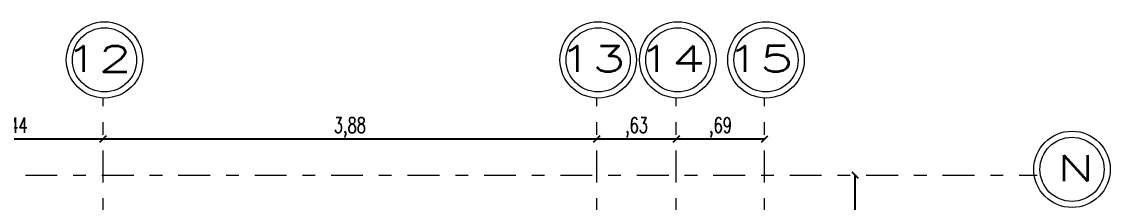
# Model space of a CAD drawing. Header units: metres. Extents: x -50 to 76, y -61 to 14.
# Drawn here: x -32.04 to -23.5, y 6.41 to 7.83 of the extents above; entities that cross this region are included whole.
import ezdxf

# ---------------------------------------------------------------- set-up
doc = ezdxf.new("R2010")
doc.units = ezdxf.units.M
doc.header["$MEASUREMENT"] = 0
doc.linetypes.add('CENTERX2', pattern=[4, 2.5, -0.5, 0.5, -0.5])
doc.linetypes.add('DASHDOT2', pattern=[0.5, 0.25, -0.125, 0, -0.125])
for name, color, linetype, lineweight in [('_TXT1', 7, 'Continuous', 0), ('achurados', 251, 'Continuous', 0), ('COTAS', 251, 'Continuous', 35), ('EJES', 251, 'CENTERX2', 0), ('F-PLANO 3', 81, 'Continuous', 20)]:
    doc.layers.add(name, color=color, linetype=linetype, lineweight=lineweight)
doc.styles.add('ROMANS', font='romans', dxfattribs={"width": 0.7})
doc.dimstyles.new('Copy of ISO-25', dxfattribs={"dimtxt": 0.12, "dimasz": 0.05, "dimexe": 1.25, "dimexo": 0.625, "dimgap": 0.018, "dimtad": 1, "dimzin": 4, "dimtxsty": 'ROMANS', "dimblk": 'OBLIQUE', "dimcen": 2.5, "dimse1": 1, "dimse2": 1, "dimclrd": 251, "dimclrt": 14, "dimadec": 0, "dimazin": 0, "dimtfac": 1, "dimtix": 1, "dimtmove": 0, "dimatfit": 3, "dimldrblk": 'OBLIQUE', "dimfxl": 1, "dimtfill": 1, "dimarcsym": 0})

# ---------------------------------------------------------------- blocks, each defined once
blk = doc.blocks.new('_Oblique')
at = {"color": 0, "linetype": 'ByBlock', "lineweight": -2}
blk.add_line((-0.5, -0.5), (0.5, 0.5), dxfattribs=at)
blk = doc.blocks.new('*D319')
at = {"layer": 'COTAS', "color": 251, "lineweight": -2, "transparency": 16777216}
blk.add_line((-32.8414, 6.9115), (-31.4064, 6.9115), dxfattribs=at)
at = {"layer": 'Defpoints', "color": 0, "transparency": 16777216}
for p in [(-31.4064, 6.9115), (-32.8414, 6.625), (-31.4064, 6.625)]:
    blk.add_point(p, dxfattribs=at)
at = {"layer": 'COTAS', "color": 251, "lineweight": -2, "transparency": 16777216, "xscale": 0.05, "yscale": 0.05, "zscale": 0.05, "rotation": 180}
blk.add_blockref('_Oblique', (-32.8414, 6.9115), dxfattribs=at)
at = {"layer": 'COTAS', "color": 251, "lineweight": -2, "transparency": 16777216, "xscale": 0.05, "yscale": 0.05, "zscale": 0.05}
blk.add_blockref('_Oblique', (-31.4064, 6.9115), dxfattribs=at)
at = {"layer": 'COTAS', "color": 14, "transparency": 16777216, "insert": (-32.1239, 7.001), "char_height": 0.12, "attachment_point": 5, "style": 'ROMANS', "bg_fill": 3, "box_fill_scale": 1.25, "bg_fill_color": 256, "bg_fill_true_color": 13158600, "bg_fill_transparency": 0}
blk.add_mtext('1,44', dxfattribs=at)
blk = doc.blocks.new('*D320')
at = {"layer": 'COTAS', "color": 251, "lineweight": -2, "transparency": 16777216}
blk.add_line((-31.4064, 6.9115), (-27.5314, 6.9115), dxfattribs=at)
at = {"layer": 'Defpoints', "color": 0, "transparency": 16777216}
for p in [(-27.5314, 6.9115), (-31.4064, 6.625), (-27.5314, 6.625)]:
    blk.add_point(p, dxfattribs=at)
at = {"layer": 'COTAS', "color": 251, "lineweight": -2, "transparency": 16777216, "xscale": 0.05, "yscale": 0.05, "zscale": 0.05, "rotation": 180}
blk.add_blockref('_Oblique', (-31.4064, 6.9115), dxfattribs=at)
at = {"layer": 'COTAS', "color": 251, "lineweight": -2, "transparency": 16777216, "xscale": 0.05, "yscale": 0.05, "zscale": 0.05}
blk.add_blockref('_Oblique', (-27.5314, 6.9115), dxfattribs=at)
at = {"layer": 'COTAS', "color": 14, "transparency": 16777216, "insert": (-29.4689, 7.001), "char_height": 0.12, "attachment_point": 5, "style": 'ROMANS', "bg_fill": 3, "box_fill_scale": 1.25, "bg_fill_color": 256, "bg_fill_true_color": 13158600, "bg_fill_transparency": 0}
blk.add_mtext('3,88', dxfattribs=at)
blk = doc.blocks.new('*D321')
at = {"layer": 'COTAS', "color": 251, "lineweight": -2, "transparency": 16777216}
blk.add_line((-27.5314, 6.9115), (-26.9064, 6.9115), dxfattribs=at)
at = {"layer": 'Defpoints', "color": 0, "transparency": 16777216}
for p in [(-26.9064, 6.9115), (-27.5314, 6.625), (-26.9064, 6.625)]:
    blk.add_point(p, dxfattribs=at)
at = {"layer": 'COTAS', "color": 251, "lineweight": -2, "transparency": 16777216, "xscale": 0.05, "yscale": 0.05, "zscale": 0.05, "rotation": 180}
blk.add_blockref('_Oblique', (-27.5314, 6.9115), dxfattribs=at)
at = {"layer": 'COTAS', "color": 251, "lineweight": -2, "transparency": 16777216, "xscale": 0.05, "yscale": 0.05, "zscale": 0.05}
blk.add_blockref('_Oblique', (-26.9064, 6.9115), dxfattribs=at)
at = {"layer": 'COTAS', "color": 14, "transparency": 16777216, "insert": (-27.2189, 7.001), "char_height": 0.12, "attachment_point": 5, "style": 'ROMANS', "bg_fill": 3, "box_fill_scale": 1.25, "bg_fill_color": 256, "bg_fill_true_color": 13158600, "bg_fill_transparency": 0}
blk.add_mtext(',63', dxfattribs=at)
blk = doc.blocks.new('*D322')
at = {"layer": 'COTAS', "color": 251, "lineweight": -2, "transparency": 16777216}
blk.add_line((-26.9064, 6.9115), (-26.2139, 6.9115), dxfattribs=at)
at = {"layer": 'Defpoints', "color": 0, "transparency": 16777216}
for p in [(-26.2139, 6.9115), (-26.9064, 6.625), (-26.2139, 6.625)]:
    blk.add_point(p, dxfattribs=at)
at = {"layer": 'COTAS', "color": 251, "lineweight": -2, "transparency": 16777216, "xscale": 0.05, "yscale": 0.05, "zscale": 0.05, "rotation": 180}
blk.add_blockref('_Oblique', (-26.9064, 6.9115), dxfattribs=at)
at = {"layer": 'COTAS', "color": 251, "lineweight": -2, "transparency": 16777216, "xscale": 0.05, "yscale": 0.05, "zscale": 0.05}
blk.add_blockref('_Oblique', (-26.2139, 6.9115), dxfattribs=at)
at = {"layer": 'COTAS', "color": 14, "transparency": 16777216, "insert": (-26.5602, 7.001), "char_height": 0.12, "attachment_point": 5, "style": 'ROMANS', "bg_fill": 3, "box_fill_scale": 1.25, "bg_fill_color": 256, "bg_fill_true_color": 13158600, "bg_fill_transparency": 0}
blk.add_mtext(',69', dxfattribs=at)
blk = doc.blocks.new('*D335')
at = {"layer": 'COTAS', "color": 251, "lineweight": -2, "transparency": 16777216}
blk.add_line((-25.5023, 5.825), (-25.5023, 6.625), dxfattribs=at)
at = {"layer": 'Defpoints', "color": 0, "transparency": 16777216}
for p in [(-25.5023, 6.625), (-25.5023, 6.625), (-25.5023, 5.825)]:
    blk.add_point(p, dxfattribs=at)
at = {"layer": 'COTAS', "color": 251, "lineweight": -2, "transparency": 16777216, "xscale": 0.05, "yscale": 0.05, "zscale": 0.05}
for p, rotation in [((-25.5023, 6.625), 90), ((-25.5023, 5.825), 270)]:
    blk.add_blockref('_Oblique', p, dxfattribs=dict(at, rotation=rotation))
at = {"layer": 'COTAS', "color": 14, "transparency": 16777216, "insert": (-25.5917, 6.225), "char_height": 0.12, "attachment_point": 5, "rotation": 90, "style": 'ROMANS', "bg_fill": 3, "box_fill_scale": 1.25, "bg_fill_color": 256, "bg_fill_true_color": 13158600, "bg_fill_transparency": 0}
blk.add_mtext(',80', dxfattribs=at)

msp = doc.modelspace()

# ---------------------------------------------------------------- linework, layer by layer
at = {"layer": 'achurados', "color": 251, "linetype": 'ByBlock'}
for centre in [(-31.3949, 7.5328), (-27.5199, 7.5328), (-26.8949, 7.5328), (-26.2024, 7.5328), (-23.8003, 6.6719)]:
    msp.add_circle(centre, 0.3, dxfattribs=at)
at = {"layer": 'EJES', "linetype": 'DASHDOT2'}
for p, q in [((-31.4064, -10.2308), (-31.4064, 7.233)), ((-31.4064, -10.2308), (-31.4064, 7.233)), ((-27.5314, -10.2308), (-27.5314, 7.233)), ((-27.5314, -10.2308), (-27.5314, 7.233)), ((-26.9064, -10.2308), (-26.9064, 7.233)), ((-26.2139, -10.2308), (-26.2139, 7.233)), ((-47.6161, 6.625), (-24.0746, 6.625))]:
    msp.add_line(p, q, dxfattribs=at)
at = {"layer": 'F-PLANO 3', "color": 1, "linetype": 'ByBlock'}
for centre in [(-31.3949, 7.5328), (-27.5199, 7.5328), (-26.8949, 7.5328), (-26.2024, 7.5328), (-23.8003, 6.6719)]:
    msp.add_circle(centre, 0.252, dxfattribs=at)

# ---------------------------------------------------------------- texts
at = {"layer": '_TXT1', "style": 'ROMANS', "width": 1.5}
for s, height, p in [('12', 0.20423, (-31.7052, 7.4392)), ('13', 0.20423, (-27.8302, 7.4392)), ('14', 0.20423, (-27.2052, 7.4392)), ('15', 0.20423, (-26.5127, 7.4392)), ('N', 0.2042, (-23.9163, 6.5783))]:
    msp.add_text(s, height=height, dxfattribs=at).set_placement(p)

# ---------------------------------------------------------------- next in the draw order: dimensions: what is measured, and where the dimension line sits
at = {"layer": 'COTAS'}
dim = msp.add_linear_dim(base=(-31.4064491708, 6.9115395576), p1=(-32.8414491708, 6.625), p2=(-31.4064491708, 6.625), dimstyle='Copy of ISO-25', override={"dimtmove": 1}, dxfattribs=at)
dim.commit()
dim.dimension.update_dxf_attribs({"geometry": '*D319', "text_midpoint": (-32.1239491708, 7.000968129)})
dim = msp.add_linear_dim(base=(-25.5023, 6.625), p1=(-25.5023, 5.825), p2=(-25.5023, 6.625), angle=90, dimstyle='Copy of ISO-25', override={"dimtmove": 1}, dxfattribs=at)
dim.commit()
dim.dimension.update_dxf_attribs({"geometry": '*D335', "text_midpoint": (-25.5917, 6.225)})

# ---------------------------------------------------------------- next in the draw order: dimensions: what is measured, and where the dimension line sits
dim = msp.add_linear_dim(base=(-27.5314491708, 6.9115395576), p1=(-31.4064491708, 6.625), p2=(-27.5314491708, 6.625), dimstyle='Copy of ISO-25', dxfattribs=at)
dim.commit()
dim.dimension.update_dxf_attribs({"geometry": '*D320', "text_midpoint": (-29.4689491708, 7.000968129)})

# ---------------------------------------------------------------- next in the draw order: dimensions: what is measured, and where the dimension line sits
dim = msp.add_linear_dim(base=(-26.9064491708, 6.9115395576), p1=(-27.5314491708, 6.625), p2=(-26.9064491708, 6.625), dimstyle='Copy of ISO-25', override={"dimtmove": 1}, dxfattribs=at)
dim.commit()
dim.dimension.update_dxf_attribs({"geometry": '*D321', "text_midpoint": (-27.2189491708, 7.000968129)})

# ---------------------------------------------------------------- next in the draw order: dimensions: what is measured, and where the dimension line sits
dim = msp.add_linear_dim(base=(-26.2139, 6.9115), p1=(-26.9064, 6.625), p2=(-26.2139, 6.625), dimstyle='Copy of ISO-25', override={"dimtmove": 1}, dxfattribs=at)
dim.commit()
dim.dimension.update_dxf_attribs({"geometry": '*D322', "text_midpoint": (-26.5602, 7.001)})

doc.saveas('drawing.dxf')
